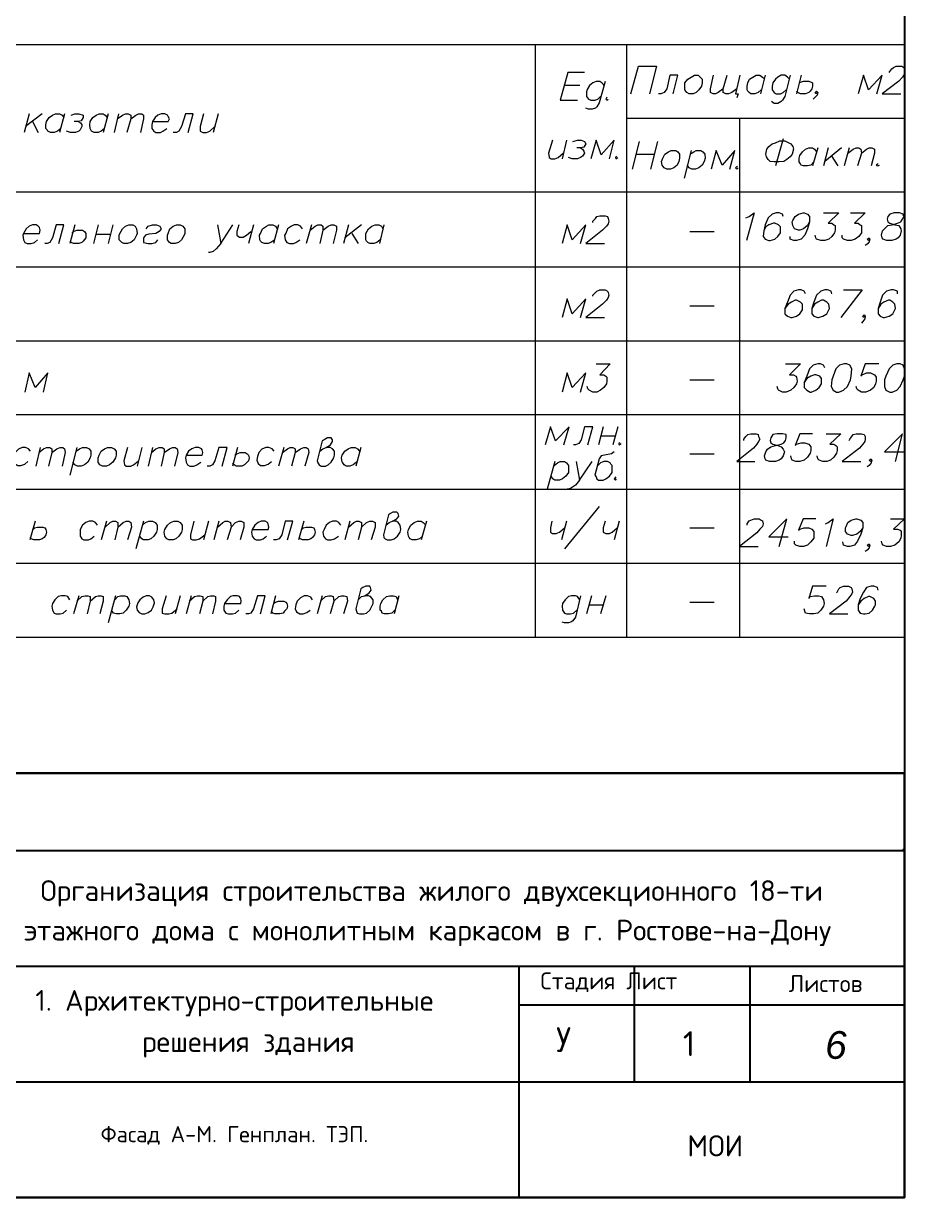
# Model space of a CAD drawing. Extents: x -39.3 to 16.4, y 0 to 11.7.
# Drawn here: x 14.14 to 16.425, y 0 to 3.044 of the extents above; entities that cross this region are included whole.
import ezdxf

# ---------------------------------------------------------------- set-up
doc = ezdxf.new("R2010")
doc.units = 0
doc.header["$MEASUREMENT"] = 0
for name, color, linetype in [('PDF _Геометрия', 7, 'Continuous'), ('PDF _Сплошная заливка', 7, 'Continuous'), ('PDF _Текст', 7, 'Continuous')]:
    doc.layers.add(name, color=color, linetype=linetype)
doc.styles.add('PDF Arial Italic', font='ariali.ttf')
doc.styles.add('PDF ISOCPEUR', font='isocpeur.ttf')

msp = doc.modelspace()

# ---------------------------------------------------------------- linework, layer by layer
at = {"layer": 'PDF _Геометрия', "lineweight": 25}
for points in [[(0.1083, 0), (0.1083, 11.69), (16.425, 11.69), (16.425, 0)], [(16.425, 0.9033), (16.4217, 0.9017), (16.425, 0.9033)]]:
    msp.add_lwpolyline(points, close=True, dxfattribs=at)
at = {"layer": 'PDF _Геометрия', "lineweight": 13}
for points in [[(16.425, 2.99), (16.425, 2.6067), (12.5817, 2.6067), (12.5817, 2.99)], [(15.88, 2.91), (15.89, 2.91), (15.895, 2.905), (15.9, 2.9), (15.9, 2.89), (15.8983, 2.8817), (15.8917, 2.8717), (15.885, 2.865), (15.8767, 2.8617), (15.8667, 2.8617), (15.86, 2.865), (15.855, 2.8717), (15.855, 2.8817), (15.855, 2.89), (15.8633, 2.9), (15.8717, 2.905)], [(16.1017, 2.74), (16.115, 2.74), (16.125, 2.735), (16.13, 2.7317), (16.135, 2.725), (16.1367, 2.7183), (16.1333, 2.705), (16.1283, 2.6983), (16.12, 2.6917), (16.1117, 2.6867), (16.1, 2.685), (16.0867, 2.685), (16.0767, 2.6867), (16.0717, 2.6917), (16.0667, 2.6983), (16.065, 2.705), (16.0683, 2.7183), (16.0733, 2.725), (16.0817, 2.7317), (16.09, 2.735)], [(15.82, 2.715), (15.8317, 2.715), (15.8367, 2.7117), (15.8417, 2.705), (15.8417, 2.695), (15.84, 2.6867), (15.835, 2.6767), (15.8267, 2.67), (15.8183, 2.6667), (15.8083, 2.6667), (15.8017, 2.67), (15.7967, 2.6767), (15.795, 2.6867), (15.7983, 2.695), (15.8033, 2.705), (15.8133, 2.7117)], [(16.3983, 2.5533), (16.3867, 2.55), (16.3817, 2.5433), (16.38, 2.5367), (16.3817, 2.53), (16.3867, 2.5267), (16.4, 2.5217), (16.41, 2.52), (16.415, 2.5117), (16.4167, 2.5067), (16.4133, 2.495), (16.4083, 2.4883), (16.4033, 2.485), (16.3917, 2.4817), (16.3783, 2.4817), (16.37, 2.485), (16.3667, 2.4883), (16.365, 2.495), (16.3683, 2.5067), (16.3733, 2.5117), (16.3817, 2.52), (16.3933, 2.5217), (16.4067, 2.5267), (16.415, 2.53), (16.42, 2.5367), (16.4233, 2.5433), (16.4217, 2.55), (16.4117, 2.5533)], [(14.4133, 2.5217), (14.4233, 2.5217), (14.43, 2.5183), (14.4333, 2.5117), (14.435, 2.5), (14.4333, 2.495), (14.4267, 2.4833), (14.4183, 2.4767), (14.41, 2.4733), (14.4, 2.4733), (14.395, 2.4767), (14.3883, 2.4833), (14.3883, 2.495), (14.39, 2.5), (14.3967, 2.5117), (14.405, 2.5183)], [(14.5367, 2.5217), (14.5467, 2.5217), (14.5533, 2.5183), (14.5583, 2.5117), (14.5583, 2.5), (14.5567, 2.495), (14.55, 2.4833), (14.5417, 2.4767), (14.5333, 2.4733), (14.5233, 2.4733), (14.5183, 2.4767), (14.5133, 2.4833), (14.5133, 2.495), (14.515, 2.5), (14.52, 2.5117), (14.5283, 2.5183)], [(16.2683, 2.1617), (16.2567, 2.1583), (16.2467, 2.1483), (16.24, 2.13), (16.2367, 2.12), (16.235, 2.1033), (16.24, 2.0933), (16.2483, 2.0883), (16.255, 2.0883), (16.2667, 2.0933), (16.2767, 2.1033), (16.285, 2.12), (16.2867, 2.13), (16.2883, 2.1483), (16.2833, 2.1583), (16.275, 2.1617)], [(16.405, 2.1617), (16.395, 2.1583), (16.385, 2.1483), (16.3767, 2.13), (16.3733, 2.12), (16.3733, 2.1033), (16.3767, 2.0933), (16.3867, 2.0883), (16.3933, 2.0883), (16.405, 2.0933), (16.4133, 2.1033), (16.4217, 2.12), (16.425, 2.13), (16.425, 2.1483), (16.4217, 2.1583), (16.4133, 2.1617)], [(16.095, 1.98), (16.0833, 1.9783), (16.0783, 1.97), (16.0767, 1.9633), (16.0783, 1.9567), (16.0833, 1.9533), (16.0967, 1.95), (16.105, 1.9467), (16.11, 1.94), (16.1133, 1.9333), (16.11, 1.9233), (16.105, 1.915), (16.1, 1.9117), (16.09, 1.9083), (16.075, 1.9083), (16.065, 1.9117), (16.0633, 1.915), (16.0617, 1.9233), (16.065, 1.9333), (16.07, 1.94), (16.0783, 1.9467), (16.09, 1.95), (16.105, 1.9533), (16.1117, 1.9567), (16.1167, 1.9633), (16.1183, 1.97), (16.1183, 1.9783), (16.1083, 1.98)], [(14.3583, 1.945), (14.3683, 1.945), (14.375, 1.9417), (14.38, 1.935), (14.38, 1.925), (14.3783, 1.9183), (14.3717, 1.9067), (14.3633, 1.9), (14.355, 1.8967), (14.345, 1.8967), (14.3383, 1.9), (14.3333, 1.9067), (14.3333, 1.9183), (14.3367, 1.925), (14.3417, 1.935), (14.35, 1.9417)], [(14.53, 1.7533), (14.54, 1.7533), (14.5467, 1.75), (14.5517, 1.7433), (14.5517, 1.7317), (14.55, 1.725), (14.5433, 1.715), (14.535, 1.7083), (14.5283, 1.705), (14.5167, 1.705), (14.5117, 1.7083), (14.5067, 1.715), (14.505, 1.725), (14.5067, 1.7317), (14.5133, 1.7433), (14.5217, 1.75)], [(14.4733, 1.5567), (14.4667, 1.56), (14.4583, 1.56), (14.45, 1.5567), (14.4417, 1.55), (14.4367, 1.5417), (14.4333, 1.5317), (14.435, 1.5233), (14.44, 1.5167), (14.4467, 1.5133), (14.455, 1.5133), (14.4633, 1.5167), (14.4717, 1.5233), (14.4767, 1.5317), (14.48, 1.5417), (14.4783, 1.55)]]:
    msp.add_lwpolyline(points, close=True, dxfattribs=at)
for points in [[(15.4683, 1.4533), (15.4683, 2.99)], [(15.705, 1.4533), (15.705, 1.645), (15.705, 1.8367), (15.705, 2.03), (15.705, 2.2217), (15.705, 2.4133), (15.705, 2.6067), (15.705, 2.99)], [(15.715, 2.8617), (15.735, 2.9333), (15.7817, 2.9333), (15.7633, 2.8617)], [(16.385, 2.9167), (16.3867, 2.92), (16.3917, 2.9267), (16.3967, 2.93), (16.4033, 2.9333), (16.4183, 2.9333), (16.4233, 2.93), (16.425, 2.9267)], [(15.595, 2.9167), (15.5517, 2.9167), (15.5317, 2.845), (15.5767, 2.845)], [(15.6483, 2.8933), (15.6333, 2.8383), (15.6267, 2.8283), (15.6233, 2.825), (15.615, 2.8217), (15.605, 2.8217), (15.5983, 2.825)], [(15.645, 2.8833), (15.6433, 2.8867), (15.64, 2.89), (15.635, 2.8933), (15.625, 2.8933), (15.6167, 2.89), (15.6083, 2.8833), (15.6017, 2.8733), (15.6, 2.8667), (15.6, 2.855), (15.605, 2.8483), (15.6117, 2.845), (15.6217, 2.845), (15.63, 2.8483), (15.6367, 2.855)], [(15.825, 2.8617), (15.8367, 2.91), (15.8167, 2.91), (15.8083, 2.875), (15.8017, 2.865), (15.7933, 2.8617), (15.7867, 2.8617)], [(15.955, 2.875), (15.9417, 2.865), (15.935, 2.8617), (15.9283, 2.8617), (15.9217, 2.865), (15.9217, 2.875), (15.93, 2.91)], [(15.99, 2.875), (15.9767, 2.865), (15.9683, 2.8617), (15.9617, 2.8617), (15.955, 2.865), (15.955, 2.875), (15.965, 2.91)], [(15.9983, 2.91), (15.9867, 2.8617), (15.9933, 2.8617), (15.99, 2.8517)], [(16.0533, 2.8717), (16.045, 2.865), (16.0367, 2.8617), (16.0267, 2.8617), (16.0217, 2.865), (16.0183, 2.8683), (16.0167, 2.8717), (16.0167, 2.8817), (16.0183, 2.89), (16.0233, 2.9), (16.0317, 2.905), (16.04, 2.91), (16.05, 2.91), (16.0567, 2.905), (16.0617, 2.9)], [(16.0633, 2.91), (16.0517, 2.8617)], [(16.1283, 2.91), (16.115, 2.855), (16.1083, 2.845), (16.105, 2.8417), (16.0967, 2.8367), (16.0867, 2.8367), (16.08, 2.8417)], [(16.1267, 2.9), (16.1233, 2.9033), (16.1217, 2.905), (16.115, 2.91), (16.105, 2.91), (16.0967, 2.905), (16.09, 2.9), (16.0833, 2.89), (16.0817, 2.8817), (16.0817, 2.8717), (16.0867, 2.865), (16.0917, 2.8617), (16.1033, 2.8617), (16.11, 2.865), (16.1183, 2.8717)], [(16.1567, 2.91), (16.145, 2.8617)], [(16.1517, 2.89), (16.155, 2.8917), (16.1633, 2.895), (16.1733, 2.895), (16.1767, 2.895), (16.1833, 2.8917), (16.1867, 2.89), (16.1867, 2.8817), (16.185, 2.875), (16.18, 2.8683), (16.1767, 2.865), (16.1683, 2.8617), (16.155, 2.8617), (16.1483, 2.865), (16.145, 2.8683)], [(16.3533, 2.8617), (16.3667, 2.91), (16.3317, 2.8717), (16.3183, 2.91), (16.305, 2.8617)], [(16.425, 2.9133), (16.42, 2.905), (16.41, 2.895), (16.3667, 2.8617), (16.415, 2.8617)], [(15.5833, 2.8833), (15.5433, 2.8833)], [(16.2, 2.865), (16.195, 2.8617), (16.1933, 2.865), (16.1967, 2.8683), (16.2, 2.865), (16.1983, 2.8583), (16.1917, 2.8517), (16.1883, 2.8483)], [(15.6533, 2.8533), (15.65, 2.8483), (15.6533, 2.845), (15.6567, 2.8483)], [(14.155, 2.81), (14.1417, 2.7617)], [(14.1883, 2.81), (14.145, 2.7767)], [(14.2367, 2.7717), (14.2283, 2.765), (14.22, 2.7617), (14.21, 2.7617), (14.2033, 2.765), (14.2017, 2.7683), (14.1983, 2.7717), (14.1983, 2.7817), (14.2, 2.79), (14.2067, 2.8), (14.215, 2.8067), (14.2233, 2.81), (14.2333, 2.81), (14.24, 2.8067), (14.245, 2.8)], [(14.2467, 2.81), (14.2333, 2.7617)], [(14.2633, 2.8067), (14.2733, 2.81), (14.2833, 2.81), (14.295, 2.8067), (14.295, 2.8), (14.29, 2.7917), (14.2817, 2.79), (14.2717, 2.79)], [(14.35, 2.7717), (14.3417, 2.765), (14.3333, 2.7617), (14.3233, 2.7617), (14.3167, 2.765), (14.315, 2.7683), (14.3133, 2.7717), (14.3117, 2.7817), (14.3133, 2.79), (14.32, 2.8), (14.3283, 2.8067), (14.3367, 2.81), (14.3467, 2.81), (14.3517, 2.8067), (14.3567, 2.8)], [(14.36, 2.81), (14.3467, 2.7617)], [(14.3867, 2.81), (14.375, 2.7617)], [(14.3833, 2.7967), (14.3967, 2.8067), (14.405, 2.81), (14.4117, 2.81), (14.4183, 2.8067), (14.4183, 2.7967), (14.4083, 2.7617)], [(14.4183, 2.7967), (14.4317, 2.8067), (14.4383, 2.81), (14.4467, 2.81), (14.4517, 2.8067), (14.4517, 2.7967), (14.4433, 2.7617)], [(14.475, 2.79), (14.515, 2.79), (14.5183, 2.7967), (14.515, 2.8033), (14.5133, 2.8067), (14.5067, 2.81), (14.4967, 2.81), (14.4883, 2.8067), (14.4817, 2.8), (14.475, 2.79), (14.4733, 2.7817), (14.4733, 2.7717), (14.4783, 2.765), (14.4833, 2.7617), (14.495, 2.7617), (14.5017, 2.765), (14.5117, 2.7717)], [(14.5667, 2.7617), (14.58, 2.81), (14.56, 2.81), (14.55, 2.7767), (14.5433, 2.765), (14.5367, 2.7617), (14.5283, 2.7617)], [(14.6067, 2.81), (14.5983, 2.7767), (14.5983, 2.765), (14.605, 2.7617), (14.615, 2.7617), (14.6233, 2.765), (14.6367, 2.7767)], [(14.645, 2.81), (14.6317, 2.7617)], [(14.1633, 2.79), (14.1783, 2.7617)], [(14.2817, 2.79), (14.2883, 2.7867), (14.2917, 2.7817), (14.2917, 2.7767), (14.2867, 2.7683), (14.2833, 2.765), (14.275, 2.7617), (14.2617, 2.7617), (14.2517, 2.765)], [(15.705, 2.7983), (16.425, 2.7983)], [(15.9967, 2.7983), (15.9967, 1.4533)], [(15.5117, 2.7417), (15.5017, 2.7083), (15.5033, 2.6967), (15.5083, 2.6933), (15.5183, 2.6933), (15.5267, 2.6967), (15.54, 2.7083)], [(15.5483, 2.7417), (15.5367, 2.6933)], [(15.565, 2.7383), (15.5767, 2.7417), (15.5867, 2.7417), (15.595, 2.7383), (15.5983, 2.7317), (15.5933, 2.7233), (15.585, 2.7217), (15.575, 2.7217)], [(15.66, 2.6933), (15.6717, 2.7417), (15.6383, 2.7033), (15.625, 2.7417), (15.6117, 2.6933)], [(16.11, 2.745), (16.09, 2.675)], [(15.585, 2.7217), (15.59, 2.7183), (15.5933, 2.7133), (15.595, 2.7083), (15.59, 2.7), (15.585, 2.6967), (15.5767, 2.6933), (15.5633, 2.6933), (15.5533, 2.6967)], [(15.7367, 2.7383), (15.7183, 2.6667)], [(15.7667, 2.6667), (15.785, 2.7383)], [(15.8717, 2.715), (15.8533, 2.6433)], [(15.8683, 2.705), (15.8783, 2.7117), (15.885, 2.715), (15.8967, 2.715), (15.9017, 2.7117), (15.9067, 2.705), (15.9083, 2.695), (15.905, 2.6867), (15.9, 2.6767), (15.8917, 2.67), (15.8833, 2.6667), (15.8733, 2.6667), (15.8667, 2.67), (15.8617, 2.6767)], [(15.9717, 2.6667), (15.985, 2.715), (15.9517, 2.6767), (15.9367, 2.715), (15.9233, 2.6667)], [(16.19, 2.685), (16.1817, 2.6767), (16.1733, 2.675), (16.1633, 2.675), (16.1567, 2.6767), (16.155, 2.68), (16.1517, 2.685), (16.1517, 2.695), (16.1533, 2.7017), (16.16, 2.7117), (16.1683, 2.7183), (16.1767, 2.7217), (16.1867, 2.7217), (16.1917, 2.7183), (16.1967, 2.7117)], [(16.2, 2.7217), (16.1867, 2.675)], [(16.2267, 2.7217), (16.215, 2.675)], [(16.2617, 2.7217), (16.2183, 2.6867)], [(16.2817, 2.7217), (16.2683, 2.675)], [(16.2783, 2.7083), (16.2917, 2.7183), (16.3, 2.7217), (16.3067, 2.7217), (16.3117, 2.7183), (16.3133, 2.7083), (16.3033, 2.675)], [(16.3133, 2.7083), (16.3267, 2.7183), (16.3333, 2.7217), (16.34, 2.7217), (16.3467, 2.7183), (16.3467, 2.7083), (16.3383, 2.675)], [(15.6783, 2.7), (15.675, 2.6967), (15.6767, 2.6933), (15.6817, 2.6967)], [(15.7283, 2.705), (15.7767, 2.705)], [(16.235, 2.7017), (16.2517, 2.675)], [(16.3567, 2.68), (16.3517, 2.6767), (16.355, 2.675), (16.36, 2.6767)], [(15.9917, 2.6733), (15.9867, 2.67), (15.99, 2.6667), (15.9933, 2.67)], [(12.5817, 2.6067), (12.5817, 2.4133), (16.425, 2.4133), (16.425, 2.6067)], [(15.6167, 2.5283), (15.6167, 2.5317), (15.6233, 2.5383), (15.6267, 2.5433), (15.635, 2.545), (15.6483, 2.545), (15.655, 2.5433), (15.6567, 2.5383), (15.6583, 2.5317), (15.6567, 2.525), (15.6517, 2.5183), (15.6417, 2.5083), (15.5983, 2.4733), (15.6467, 2.4733)], [(16.0133, 2.54), (16.0217, 2.5433), (16.035, 2.5533), (16.015, 2.4817)], [(16.11, 2.5433), (16.1083, 2.55), (16.1, 2.5533), (16.0917, 2.5533), (16.0817, 2.55), (16.0717, 2.54), (16.0633, 2.5217), (16.06, 2.5067), (16.0583, 2.4917), (16.0633, 2.485), (16.0733, 2.4817), (16.0767, 2.4817), (16.0883, 2.485), (16.0967, 2.4917), (16.1033, 2.5017), (16.1033, 2.5067), (16.1033, 2.5167), (16.0983, 2.5217), (16.0883, 2.5267), (16.085, 2.5267), (16.0733, 2.5217), (16.065, 2.5167), (16.06, 2.5067)], [(16.1783, 2.53), (16.1733, 2.52), (16.1633, 2.5117), (16.1533, 2.5083), (16.15, 2.5083), (16.14, 2.5117), (16.135, 2.52), (16.1333, 2.53), (16.135, 2.5333), (16.1417, 2.5433), (16.15, 2.55), (16.1617, 2.5533), (16.165, 2.5533), (16.1733, 2.55), (16.1783, 2.5433), (16.1783, 2.53), (16.1733, 2.5117), (16.1667, 2.495), (16.1567, 2.485), (16.145, 2.4817), (16.1383, 2.4817), (16.1283, 2.485), (16.1283, 2.4917)], [(16.215, 2.5533), (16.255, 2.5533), (16.2267, 2.5267), (16.2367, 2.5267), (16.2417, 2.5217), (16.245, 2.52), (16.245, 2.5083), (16.2433, 2.5017), (16.2367, 2.4917), (16.2283, 2.485), (16.2183, 2.4817), (16.2083, 2.4817), (16.1967, 2.485), (16.195, 2.4883), (16.1933, 2.495)], [(16.285, 2.5533), (16.3233, 2.5533), (16.295, 2.5267), (16.305, 2.5267), (16.31, 2.5217), (16.3133, 2.52), (16.3133, 2.5083), (16.3133, 2.5017), (16.3067, 2.4917), (16.2967, 2.485), (16.2867, 2.4817), (16.2767, 2.4817), (16.2667, 2.485), (16.2633, 2.4883), (16.2633, 2.495)], [(14.14, 2.5), (14.1817, 2.5), (14.1833, 2.5083), (14.1817, 2.515), (14.1783, 2.5183), (14.1733, 2.5217), (14.1633, 2.5217), (14.155, 2.5183), (14.1467, 2.5117), (14.14, 2.5), (14.1383, 2.495), (14.14, 2.4833), (14.1433, 2.4767), (14.15, 2.4733), (14.16, 2.4733), (14.1683, 2.4767), (14.1767, 2.4833)], [(14.2317, 2.4733), (14.245, 2.5217), (14.225, 2.5217), (14.215, 2.4883), (14.2083, 2.4767), (14.2017, 2.4733), (14.195, 2.4733)], [(14.2733, 2.5217), (14.26, 2.4733)], [(14.2667, 2.5), (14.27, 2.505), (14.2783, 2.5083), (14.2883, 2.5083), (14.2933, 2.5083), (14.2983, 2.505), (14.3017, 2.5), (14.3017, 2.495), (14.3017, 2.4883), (14.295, 2.48), (14.2917, 2.4767), (14.2833, 2.4733), (14.27, 2.4733), (14.2633, 2.4767), (14.2617, 2.48)], [(14.3333, 2.5217), (14.3217, 2.4733)], [(14.3283, 2.4983), (14.365, 2.4983)], [(14.3717, 2.5217), (14.36, 2.4733)], [(14.4583, 2.5117), (14.4633, 2.5183), (14.475, 2.5217), (14.485, 2.5217), (14.4933, 2.5183), (14.4967, 2.5117), (14.4917, 2.505), (14.4833, 2.5), (14.465, 2.4983), (14.4567, 2.495), (14.4517, 2.4883), (14.4517, 2.4833), (14.4517, 2.4767), (14.4633, 2.4733), (14.4733, 2.4733), (14.4833, 2.4767), (14.4883, 2.4833)], [(14.6433, 2.5217), (14.6517, 2.4733), (14.6833, 2.5217)], [(14.6983, 2.5217), (14.6933, 2.505), (14.6933, 2.495), (14.7, 2.49), (14.71, 2.49), (14.7183, 2.495), (14.73, 2.505)], [(14.7367, 2.5217), (14.7233, 2.4733)], [(14.7917, 2.4833), (14.7817, 2.4767), (14.775, 2.4733), (14.765, 2.4733), (14.7583, 2.4767), (14.755, 2.48), (14.7533, 2.4833), (14.7517, 2.495), (14.755, 2.5), (14.76, 2.5117), (14.77, 2.5183), (14.7767, 2.5217), (14.7867, 2.5217), (14.7933, 2.5183), (14.7983, 2.5117)], [(14.8017, 2.5217), (14.7883, 2.4733)], [(14.8633, 2.5117), (14.8583, 2.5183), (14.8517, 2.5217), (14.8417, 2.5217), (14.835, 2.5183), (14.825, 2.5117), (14.82, 2.5), (14.8167, 2.495), (14.8183, 2.4833), (14.8233, 2.4767), (14.83, 2.4733), (14.84, 2.4733), (14.8467, 2.4767), (14.8567, 2.4833)], [(14.8867, 2.5217), (14.8733, 2.4733)], [(14.8833, 2.5083), (14.8967, 2.5183), (14.9033, 2.5217), (14.9117, 2.5217), (14.9167, 2.5183), (14.9167, 2.5083), (14.9083, 2.4733)], [(14.9167, 2.5083), (14.93, 2.5183), (14.9383, 2.5217), (14.945, 2.5217), (14.9517, 2.5183), (14.9517, 2.5083), (14.9433, 2.4733)], [(14.9833, 2.5217), (14.97, 2.4733)], [(15.0167, 2.5217), (14.9733, 2.4883)], [(14.9917, 2.5), (15.0083, 2.4733)], [(15.065, 2.4833), (15.0567, 2.4767), (15.0483, 2.4733), (15.0383, 2.4733), (15.0333, 2.4767), (15.03, 2.48), (15.0283, 2.4833), (15.0283, 2.495), (15.0283, 2.5), (15.035, 2.5117), (15.0433, 2.5183), (15.0517, 2.5217), (15.0617, 2.5217), (15.0683, 2.5183), (15.0717, 2.5117)], [(15.075, 2.5217), (15.0633, 2.4733)], [(15.585, 2.4733), (15.5983, 2.5217), (15.5633, 2.4833), (15.55, 2.5217), (15.5367, 2.4733)], [(15.8683, 2.505), (15.9317, 2.505)], [(14.6517, 2.4733), (14.64, 2.46), (14.6317, 2.4533), (14.6233, 2.45), (14.62, 2.45)], [(16.335, 2.485), (16.3317, 2.4817), (16.3283, 2.485), (16.3333, 2.4883), (16.335, 2.485), (16.3333, 2.4783), (16.3283, 2.4717), (16.3233, 2.4683)], [(12.5817, 2.4133), (12.5817, 2.2217), (16.425, 2.2217), (16.425, 2.4133)], [(15.6167, 2.3367), (15.6167, 2.34), (15.6233, 2.3467), (15.6267, 2.35), (15.635, 2.3533), (15.6483, 2.3533), (15.655, 2.35), (15.6567, 2.3467), (15.6583, 2.34), (15.6567, 2.3333), (15.6517, 2.3267), (15.6417, 2.3167), (15.5983, 2.2817), (15.6467, 2.2817)], [(16.1683, 2.3433), (16.165, 2.35), (16.1567, 2.3533), (16.15, 2.3533), (16.1383, 2.35), (16.1283, 2.34), (16.1217, 2.3217), (16.115, 2.305), (16.115, 2.2917), (16.1217, 2.285), (16.13, 2.2817), (16.1333, 2.2817), (16.145, 2.285), (16.1533, 2.2917), (16.16, 2.3017), (16.16, 2.305), (16.16, 2.3167), (16.155, 2.3217), (16.145, 2.3267), (16.1417, 2.3267), (16.1317, 2.3217), (16.1233, 2.3167), (16.115, 2.305)], [(16.2367, 2.3433), (16.235, 2.35), (16.225, 2.3533), (16.2183, 2.3533), (16.2083, 2.35), (16.1967, 2.34), (16.19, 2.3217), (16.185, 2.305), (16.185, 2.2917), (16.19, 2.285), (16.2, 2.2817), (16.2017, 2.2817), (16.2133, 2.285), (16.2233, 2.2917), (16.2283, 2.3017), (16.23, 2.305), (16.2283, 2.3167), (16.2233, 2.3217), (16.215, 2.3267), (16.21, 2.3267), (16.2, 2.3217), (16.1917, 2.3167), (16.185, 2.305)], [(16.2667, 2.3533), (16.315, 2.3533), (16.26, 2.2817)], [(16.4067, 2.3433), (16.4067, 2.35), (16.3967, 2.3533), (16.39, 2.3533), (16.3783, 2.35), (16.3683, 2.34), (16.3617, 2.3217), (16.3567, 2.305), (16.3567, 2.2917), (16.3617, 2.285), (16.37, 2.2817), (16.3733, 2.2817), (16.385, 2.285), (16.395, 2.2917), (16.4, 2.3017), (16.4017, 2.305), (16.4, 2.3167), (16.395, 2.3217), (16.3867, 2.3267), (16.3833, 2.3267), (16.3717, 2.3217), (16.3633, 2.3167), (16.3567, 2.305)], [(15.585, 2.2817), (15.5983, 2.33), (15.5633, 2.2917), (15.55, 2.33), (15.5367, 2.2817)], [(15.8683, 2.3117), (15.9317, 2.3117)], [(16.3233, 2.285), (16.3183, 2.2817), (16.3167, 2.285), (16.32, 2.2883), (16.3233, 2.285), (16.3217, 2.2783), (16.3167, 2.2717), (16.3133, 2.2667)], [(12.5817, 2.2217), (12.5817, 2.03), (16.425, 2.03), (16.425, 2.2217)], [(15.625, 2.1617), (15.6617, 2.1617), (15.635, 2.1333), (15.645, 2.1333), (15.65, 2.13), (15.6533, 2.1267), (15.6533, 2.1167), (15.6517, 2.11), (15.645, 2.1), (15.6367, 2.0933), (15.6267, 2.0883), (15.6167, 2.0883), (15.6067, 2.0933), (15.6033, 2.0967), (15.6017, 2.1033)], [(16.1167, 2.1617), (16.155, 2.1617), (16.1267, 2.1333), (16.1367, 2.1333), (16.1433, 2.13), (16.145, 2.1267), (16.1467, 2.1167), (16.145, 2.11), (16.1383, 2.1), (16.13, 2.0933), (16.1183, 2.0883), (16.1083, 2.0883), (16.0983, 2.0933), (16.0967, 2.0967), (16.095, 2.1033)], [(16.2183, 2.1517), (16.215, 2.1583), (16.2067, 2.1617), (16.2, 2.1617), (16.1883, 2.1583), (16.1783, 2.1483), (16.1717, 2.13), (16.165, 2.1133), (16.165, 2.1), (16.1717, 2.0933), (16.18, 2.0883), (16.1833, 2.0883), (16.195, 2.0933), (16.2033, 2.1), (16.21, 2.11), (16.21, 2.1133), (16.21, 2.1233), (16.205, 2.13), (16.195, 2.1333), (16.1917, 2.1333), (16.1817, 2.13), (16.1717, 2.1233), (16.165, 2.1133)], [(16.3583, 2.1617), (16.3233, 2.1617), (16.3117, 2.13), (16.315, 2.1333), (16.3267, 2.1383), (16.3367, 2.1383), (16.3467, 2.1333), (16.3517, 2.1267), (16.3517, 2.1167), (16.35, 2.11), (16.345, 2.1), (16.3367, 2.0933), (16.325, 2.0883), (16.3133, 2.0883), (16.305, 2.0933), (16.3017, 2.0967), (16.3, 2.1033)], [(14.1917, 2.0883), (14.2033, 2.1383), (14.17, 2.1), (14.155, 2.1383), (14.1433, 2.0883)], [(15.585, 2.0883), (15.5983, 2.1383), (15.5633, 2.1), (15.55, 2.1383), (15.5367, 2.0883)], [(15.8683, 2.12), (15.9317, 2.12)], [(12.5817, 2.03), (12.5817, 1.8367), (16.425, 1.8367), (16.425, 2.03)], [(15.5417, 1.9517), (15.555, 1.9983), (15.52, 1.9617), (15.5067, 1.9983), (15.4933, 1.9517)], [(15.6033, 1.9517), (15.6167, 1.9983), (15.595, 1.9983), (15.5867, 1.965), (15.58, 1.955), (15.5717, 1.9517), (15.5667, 1.9517)], [(15.6433, 1.9983), (15.6317, 1.9517)], [(15.6817, 1.9983), (15.6683, 1.9517)], [(16.0083, 1.9633), (16.0083, 1.9667), (16.0133, 1.9733), (16.0183, 1.9783), (16.0267, 1.98), (16.04, 1.98), (16.045, 1.9783), (16.0467, 1.9733), (16.05, 1.9667), (16.0467, 1.96), (16.0417, 1.9533), (16.0333, 1.9433), (15.99, 1.9083), (16.0367, 1.9083)], [(16.1867, 1.98), (16.1533, 1.98), (16.1417, 1.95), (16.145, 1.9533), (16.1567, 1.9567), (16.1667, 1.9567), (16.1767, 1.9533), (16.1817, 1.9467), (16.1817, 1.9367), (16.18, 1.93), (16.1733, 1.92), (16.165, 1.9117), (16.1533, 1.9083), (16.1433, 1.9083), (16.1333, 1.9117), (16.1317, 1.915), (16.13, 1.9233)], [(16.2217, 1.98), (16.26, 1.98), (16.2317, 1.9533), (16.2417, 1.9533), (16.2467, 1.95), (16.25, 1.9467), (16.25, 1.9367), (16.2483, 1.93), (16.2417, 1.92), (16.2333, 1.9117), (16.2233, 1.9083), (16.2133, 1.9083), (16.2033, 1.9117), (16.2, 1.915), (16.1983, 1.9233)], [(16.2817, 1.9633), (16.2833, 1.9667), (16.2883, 1.9733), (16.2917, 1.9783), (16.3, 1.98), (16.3133, 1.98), (16.32, 1.9783), (16.3233, 1.9733), (16.3233, 1.9667), (16.3217, 1.96), (16.3167, 1.9533), (16.3083, 1.9433), (16.2633, 1.9083), (16.3117, 1.9083)], [(16.4017, 1.9083), (16.42, 1.98), (16.3733, 1.9333), (16.425, 1.9333)], [(14.9083, 1.935), (14.9167, 1.9417), (14.925, 1.945), (14.9367, 1.9517), (14.9417, 1.96), (14.9417, 1.965), (14.9383, 1.97), (14.9283, 1.97), (14.92, 1.965), (14.915, 1.9617), (14.9017, 1.91), (14.9033, 1.905), (14.9067, 1.9), (14.9117, 1.8967), (14.9233, 1.8967), (14.93, 1.9), (14.9383, 1.9067), (14.945, 1.9183), (14.9467, 1.925), (14.9467, 1.935), (14.9417, 1.9417), (14.935, 1.945), (14.925, 1.945)], [(15.6367, 1.975), (15.675, 1.975)], [(15.6867, 1.9567), (15.6833, 1.955), (15.685, 1.9517), (15.69, 1.955)], [(14.1583, 1.935), (14.1533, 1.9417), (14.145, 1.945), (14.1367, 1.945), (14.1267, 1.94), (14.1183, 1.9317), (14.115, 1.9217), (14.1133, 1.9117), (14.1167, 1.9033), (14.125, 1.8983), (14.1333, 1.8983), (14.1433, 1.9017), (14.1517, 1.9083)], [(14.1833, 1.945), (14.1717, 1.8967)], [(14.18, 1.9317), (14.1917, 1.9417), (14.2, 1.945), (14.2083, 1.945), (14.2133, 1.9417), (14.2133, 1.9317), (14.205, 1.8967)], [(14.2133, 1.9317), (14.2267, 1.9417), (14.235, 1.945), (14.2417, 1.945), (14.2467, 1.9417), (14.2483, 1.9317), (14.24, 1.8967)], [(14.2783, 1.945), (14.26, 1.8733)], [(14.2767, 1.935), (14.285, 1.9417), (14.2933, 1.945), (14.3033, 1.945), (14.31, 1.9417), (14.315, 1.935), (14.315, 1.925), (14.3133, 1.9183), (14.3067, 1.9067), (14.2983, 1.9), (14.29, 1.8967), (14.28, 1.8967), (14.2733, 1.9), (14.2683, 1.9067)], [(14.41, 1.945), (14.4, 1.91), (14.4017, 1.9), (14.4067, 1.8967), (14.4183, 1.8967), (14.425, 1.9), (14.4383, 1.91)], [(14.4467, 1.945), (14.435, 1.8967)], [(14.475, 1.945), (14.4633, 1.8967)], [(14.4717, 1.9317), (14.4833, 1.9417), (14.4917, 1.945), (14.5, 1.945), (14.505, 1.9417), (14.505, 1.9317), (14.4967, 1.8967)], [(14.505, 1.9317), (14.5183, 1.9417), (14.5267, 1.945), (14.5333, 1.945), (14.5383, 1.9417), (14.54, 1.9317), (14.5317, 1.8967)], [(14.5617, 1.925), (14.6033, 1.925), (14.605, 1.9317), (14.6033, 1.9383), (14.6017, 1.9417), (14.595, 1.945), (14.585, 1.945), (14.5767, 1.9417), (14.5683, 1.935), (14.5617, 1.925), (14.56, 1.9183), (14.5617, 1.9067), (14.565, 1.9), (14.5717, 1.8967), (14.5817, 1.8967), (14.59, 1.9), (14.6, 1.9067)], [(14.655, 1.8967), (14.6683, 1.945), (14.6467, 1.945), (14.6367, 1.91), (14.63, 1.9), (14.6233, 1.8967), (14.6167, 1.8967)], [(14.695, 1.945), (14.6817, 1.8967)], [(14.6883, 1.925), (14.6933, 1.9283), (14.7017, 1.9317), (14.7117, 1.9317), (14.715, 1.9317), (14.72, 1.9283), (14.7233, 1.925), (14.725, 1.9183), (14.7233, 1.91), (14.7183, 1.905), (14.7133, 1.9), (14.7067, 1.8967), (14.6917, 1.8967), (14.6867, 1.9), (14.6833, 1.905)], [(14.79, 1.935), (14.785, 1.9417), (14.7767, 1.945), (14.7683, 1.945), (14.7583, 1.94), (14.75, 1.9317), (14.7467, 1.9217), (14.745, 1.9117), (14.7483, 1.9033), (14.755, 1.8983), (14.765, 1.8983), (14.775, 1.9017), (14.7833, 1.9083)], [(14.815, 1.945), (14.8017, 1.8967)], [(14.8117, 1.9317), (14.825, 1.9417), (14.8317, 1.945), (14.8383, 1.945), (14.845, 1.9417), (14.845, 1.9317), (14.835, 1.8967)], [(14.845, 1.9317), (14.8583, 1.9417), (14.8667, 1.945), (14.8733, 1.945), (14.8783, 1.9417), (14.88, 1.9317), (14.87, 1.8967)], [(15.0033, 1.9067), (14.995, 1.9), (14.9867, 1.8967), (14.9767, 1.8967), (14.9717, 1.9), (14.9683, 1.905), (14.9667, 1.9067), (14.965, 1.9183), (14.9667, 1.925), (14.9733, 1.935), (14.9817, 1.9417), (14.99, 1.945), (15, 1.945), (15.0067, 1.9417), (15.0117, 1.935)], [(15.015, 1.945), (15.0017, 1.8967)], [(15.6717, 1.9333), (15.665, 1.9283), (15.6467, 1.925), (15.6383, 1.9233), (15.6333, 1.915), (15.6217, 1.8733), (15.625, 1.8683), (15.6267, 1.8633), (15.6317, 1.86), (15.6433, 1.86), (15.65, 1.8633), (15.66, 1.87), (15.6667, 1.88), (15.6667, 1.8883), (15.6667, 1.8983), (15.6633, 1.9017), (15.6617, 1.905), (15.655, 1.9083), (15.645, 1.9083), (15.6367, 1.905), (15.63, 1.8983)], [(15.8683, 1.9283), (15.9317, 1.9283)], [(15.5183, 1.9083), (15.4983, 1.8367)], [(15.5167, 1.8983), (15.525, 1.905), (15.5317, 1.9083), (15.5433, 1.9083), (15.5483, 1.905), (15.5533, 1.8983), (15.5533, 1.8883), (15.5533, 1.88), (15.5467, 1.87), (15.5383, 1.8633), (15.53, 1.86), (15.5183, 1.86), (15.5133, 1.8633), (15.5083, 1.87)], [(15.5733, 1.9083), (15.5817, 1.86), (15.615, 1.9083)], [(16.34, 1.9117), (16.3367, 1.9083), (16.3333, 1.9117), (16.3383, 1.915), (16.34, 1.9117), (16.3383, 1.905), (16.3333, 1.8983), (16.3283, 1.895)], [(15.5817, 1.86), (15.5717, 1.8467), (15.5617, 1.84), (15.5533, 1.8367), (15.55, 1.8367)], [(15.6767, 1.8683), (15.6717, 1.8633), (15.675, 1.86), (15.6783, 1.8633)], [(12.5817, 1.8367), (12.5817, 1.645), (16.425, 1.645), (16.425, 1.8367)], [(15.08, 1.7433), (15.0883, 1.75), (15.0967, 1.7533), (15.1083, 1.76), (15.1133, 1.7667), (15.1117, 1.7733), (15.1083, 1.7767), (15.0983, 1.7767), (15.0917, 1.7733), (15.0867, 1.77), (15.0733, 1.7183), (15.075, 1.7117), (15.0783, 1.7083), (15.0833, 1.705), (15.0933, 1.705), (15.1017, 1.7083), (15.11, 1.715), (15.1167, 1.725), (15.1183, 1.7317), (15.1167, 1.7433), (15.1117, 1.75), (15.1067, 1.7533), (15.0967, 1.7533)], [(15.6333, 1.7917), (15.5433, 1.6817)], [(14.17, 1.7533), (14.1567, 1.705)], [(14.1633, 1.7317), (14.1683, 1.7367), (14.1767, 1.7383), (14.1867, 1.7383), (14.19, 1.7383), (14.195, 1.7367), (14.1983, 1.7317), (14.2, 1.725), (14.1983, 1.7183), (14.1933, 1.7117), (14.1883, 1.7083), (14.1817, 1.705), (14.1667, 1.705), (14.16, 1.7083), (14.1583, 1.7117)], [(14.3317, 1.7433), (14.3267, 1.75), (14.32, 1.7533), (14.31, 1.7533), (14.3017, 1.75), (14.2933, 1.7433), (14.2867, 1.7317), (14.2867, 1.725), (14.2867, 1.715), (14.2917, 1.7083), (14.2967, 1.705), (14.3083, 1.705), (14.315, 1.7083), (14.3233, 1.715)], [(14.355, 1.7533), (14.3417, 1.705)], [(14.3517, 1.7383), (14.365, 1.75), (14.3717, 1.7533), (14.3783, 1.7533), (14.385, 1.75), (14.385, 1.7383), (14.3767, 1.705)], [(14.385, 1.7383), (14.3983, 1.75), (14.4067, 1.7533), (14.4133, 1.7533), (14.4183, 1.75), (14.42, 1.7383), (14.41, 1.705)], [(14.4517, 1.7533), (14.4317, 1.6817)], [(14.4483, 1.7433), (14.4567, 1.75), (14.465, 1.7533), (14.475, 1.7533), (14.4817, 1.75), (14.4867, 1.7433), (14.4867, 1.7317), (14.485, 1.725), (14.4783, 1.715), (14.47, 1.7083), (14.4633, 1.705), (14.4517, 1.705), (14.4467, 1.7083), (14.4417, 1.715)], [(14.5817, 1.7533), (14.5733, 1.7183), (14.5733, 1.7083), (14.5783, 1.705), (14.5883, 1.705), (14.5967, 1.7083), (14.61, 1.7183)], [(14.62, 1.7533), (14.6067, 1.705)], [(14.6467, 1.7533), (14.6333, 1.705)], [(14.6433, 1.7383), (14.6567, 1.75), (14.6633, 1.7533), (14.67, 1.7533), (14.6767, 1.75), (14.6783, 1.7383), (14.6683, 1.705)], [(14.6783, 1.7383), (14.69, 1.75), (14.6983, 1.7533), (14.705, 1.7533), (14.7117, 1.75), (14.7117, 1.7383), (14.7017, 1.705)], [(14.7333, 1.7317), (14.775, 1.7317), (14.7767, 1.7383), (14.775, 1.7467), (14.7733, 1.75), (14.7667, 1.7533), (14.7567, 1.7533), (14.7483, 1.75), (14.74, 1.7433), (14.7333, 1.7317), (14.7317, 1.725), (14.7333, 1.715), (14.7383, 1.7083), (14.7433, 1.705), (14.755, 1.705), (14.7617, 1.7083), (14.77, 1.715)], [(14.825, 1.705), (14.8383, 1.7533), (14.8183, 1.7533), (14.81, 1.7183), (14.8033, 1.7083), (14.795, 1.705), (14.7883, 1.705)], [(14.8667, 1.7533), (14.8533, 1.705)], [(14.86, 1.7317), (14.865, 1.7367), (14.8733, 1.7383), (14.8833, 1.7383), (14.8867, 1.7383), (14.8933, 1.7367), (14.895, 1.7317), (14.8967, 1.725), (14.895, 1.7183), (14.89, 1.7117), (14.885, 1.7083), (14.8783, 1.705), (14.8633, 1.705), (14.8583, 1.7083), (14.855, 1.7117)], [(14.9633, 1.7433), (14.9583, 1.75), (14.9517, 1.7533), (14.9417, 1.7533), (14.9333, 1.75), (14.925, 1.7433), (14.92, 1.7317), (14.9167, 1.725), (14.9183, 1.715), (14.9233, 1.7083), (14.9283, 1.705), (14.9383, 1.705), (14.9467, 1.7083), (14.9567, 1.715)], [(14.9867, 1.7533), (14.9733, 1.705)], [(14.9833, 1.7383), (14.9967, 1.75), (15.0033, 1.7533), (15.01, 1.7533), (15.0167, 1.75), (15.0167, 1.7383), (15.0083, 1.705)], [(15.0167, 1.7383), (15.03, 1.75), (15.0383, 1.7533), (15.045, 1.7533), (15.0517, 1.75), (15.0517, 1.7383), (15.0417, 1.705)], [(15.175, 1.715), (15.1667, 1.7083), (15.1583, 1.705), (15.1483, 1.705), (15.1433, 1.7083), (15.14, 1.7117), (15.1383, 1.715), (15.1367, 1.725), (15.1383, 1.7317), (15.145, 1.7433), (15.1533, 1.75), (15.1617, 1.7533), (15.1717, 1.7533), (15.1767, 1.75), (15.1833, 1.7433)], [(15.185, 1.7533), (15.1717, 1.705)], [(15.51, 1.7533), (15.5067, 1.7367), (15.5067, 1.725), (15.5117, 1.7217), (15.5217, 1.7217), (15.53, 1.725), (15.5433, 1.7367)], [(15.5483, 1.7533), (15.535, 1.705)], [(15.6483, 1.7533), (15.6433, 1.7367), (15.6433, 1.725), (15.65, 1.7217), (15.66, 1.7217), (15.6667, 1.725), (15.68, 1.7367)], [(15.685, 1.7533), (15.6717, 1.705)], [(15.8683, 1.7367), (15.9317, 1.7367)], [(16.0167, 1.7433), (16.0167, 1.7467), (16.0217, 1.755), (16.0267, 1.7567), (16.035, 1.76), (16.0483, 1.76), (16.0533, 1.7567), (16.0567, 1.755), (16.0583, 1.7467), (16.0567, 1.74), (16.05, 1.7333), (16.0417, 1.7233), (15.9967, 1.6883), (16.045, 1.6883)], [(16.1, 1.6883), (16.12, 1.76), (16.0733, 1.7133), (16.1233, 1.7133)], [(16.195, 1.76), (16.1617, 1.76), (16.15, 1.73), (16.1533, 1.7333), (16.165, 1.7367), (16.1767, 1.7367), (16.185, 1.7333), (16.19, 1.7267), (16.19, 1.7167), (16.19, 1.71), (16.1817, 1.7), (16.1733, 1.6917), (16.1633, 1.6883), (16.1533, 1.6883), (16.1433, 1.6917), (16.14, 1.695), (16.14, 1.7017)], [(16.22, 1.7467), (16.2267, 1.75), (16.24, 1.76), (16.2217, 1.6883)], [(16.3167, 1.7367), (16.31, 1.7267), (16.3017, 1.72), (16.29, 1.7167), (16.2867, 1.7167), (16.2767, 1.72), (16.2717, 1.7267), (16.2717, 1.7367), (16.2733, 1.74), (16.2783, 1.75), (16.2867, 1.7567), (16.2983, 1.76), (16.3017, 1.76), (16.3117, 1.7567), (16.3167, 1.75), (16.3167, 1.7367), (16.3117, 1.72), (16.3033, 1.7017), (16.295, 1.6917), (16.2833, 1.6883), (16.2767, 1.6883), (16.2667, 1.6917), (16.265, 1.7)], [(16.3883, 1.76), (16.425, 1.76), (16.3967, 1.7333), (16.4067, 1.7333), (16.4133, 1.73), (16.4167, 1.7267), (16.4167, 1.7167), (16.415, 1.71), (16.41, 1.7), (16.4, 1.6917), (16.3883, 1.6883), (16.3783, 1.6883), (16.37, 1.6917), (16.3667, 1.695), (16.365, 1.7017)], [(16.335, 1.6917), (16.3317, 1.6883), (16.3283, 1.6917), (16.3333, 1.695), (16.335, 1.6917), (16.3333, 1.685), (16.3283, 1.6783), (16.3233, 1.675)], [(12.5817, 1.645), (12.5817, 1.4533), (16.425, 1.4533), (16.425, 1.645)], [(15.0083, 1.55), (15.0167, 1.5583), (15.025, 1.56), (15.0367, 1.5683), (15.0417, 1.575), (15.04, 1.5817), (15.0383, 1.585), (15.0283, 1.585), (15.02, 1.5817), (15.015, 1.5783), (15.0017, 1.5267), (15.0033, 1.52), (15.005, 1.515), (15.0117, 1.5133), (15.0217, 1.5133), (15.03, 1.515), (15.0383, 1.5233), (15.0433, 1.5333), (15.0467, 1.54), (15.0467, 1.55), (15.04, 1.5583), (15.035, 1.56), (15.025, 1.56)], [(16.2217, 1.585), (16.1867, 1.585), (16.1767, 1.5533), (16.18, 1.5583), (16.1917, 1.56), (16.2017, 1.56), (16.21, 1.5583), (16.215, 1.55), (16.2167, 1.54), (16.215, 1.5333), (16.2083, 1.5233), (16.2, 1.515), (16.19, 1.5133), (16.1783, 1.5133), (16.1683, 1.515), (16.1667, 1.52), (16.165, 1.5267)], [(16.2483, 1.5683), (16.25, 1.57), (16.255, 1.5783), (16.2583, 1.5817), (16.2667, 1.585), (16.28, 1.585), (16.2867, 1.5817), (16.2883, 1.5783), (16.29, 1.57), (16.2883, 1.565), (16.2833, 1.5583), (16.2733, 1.5467), (16.23, 1.5133), (16.2783, 1.5133)], [(16.3567, 1.575), (16.355, 1.5817), (16.345, 1.585), (16.3383, 1.585), (16.3267, 1.5817), (16.3183, 1.57), (16.31, 1.5533), (16.305, 1.5367), (16.305, 1.5233), (16.31, 1.515), (16.3183, 1.5133), (16.3233, 1.5133), (16.3333, 1.515), (16.3417, 1.5233), (16.3483, 1.5333), (16.35, 1.5367), (16.35, 1.5467), (16.345, 1.5533), (16.335, 1.5583), (16.3317, 1.5583), (16.32, 1.5533), (16.3117, 1.5467), (16.305, 1.5367)], [(14.26, 1.55), (14.255, 1.5583), (14.2483, 1.56), (14.2383, 1.56), (14.23, 1.5583), (14.2217, 1.55), (14.215, 1.54), (14.2133, 1.5333), (14.215, 1.5233), (14.22, 1.515), (14.225, 1.5133), (14.235, 1.5133), (14.2433, 1.515), (14.2517, 1.5233)], [(14.2833, 1.56), (14.27, 1.5133)], [(14.2783, 1.5467), (14.2917, 1.5583), (14.3, 1.56), (14.3067, 1.56), (14.3133, 1.5583), (14.3133, 1.5467), (14.305, 1.5133)], [(14.3133, 1.5467), (14.3267, 1.5583), (14.3333, 1.56), (14.3417, 1.56), (14.3467, 1.5583), (14.3467, 1.5467), (14.3383, 1.5133)], [(14.3783, 1.56), (14.36, 1.49)], [(14.3767, 1.55), (14.385, 1.5583), (14.3917, 1.56), (14.4033, 1.56), (14.4083, 1.5583), (14.4133, 1.55), (14.415, 1.54), (14.4133, 1.5333), (14.4067, 1.5233), (14.3983, 1.515), (14.39, 1.5133), (14.38, 1.5133), (14.3733, 1.515), (14.3683, 1.5233)], [(14.51, 1.56), (14.5, 1.5267), (14.5, 1.515), (14.5067, 1.5133), (14.5167, 1.5133), (14.525, 1.515), (14.5383, 1.5267)], [(14.5467, 1.56), (14.5333, 1.5133)], [(14.575, 1.56), (14.5617, 1.5133)], [(14.57, 1.5467), (14.5833, 1.5583), (14.5917, 1.56), (14.5983, 1.56), (14.605, 1.5583), (14.605, 1.5467), (14.5967, 1.5133)], [(14.605, 1.5467), (14.6183, 1.5583), (14.625, 1.56), (14.6333, 1.56), (14.6383, 1.5583), (14.6383, 1.5467), (14.63, 1.5133)], [(14.6617, 1.54), (14.7033, 1.54), (14.705, 1.5467), (14.7033, 1.5533), (14.7, 1.5583), (14.695, 1.56), (14.6833, 1.56), (14.6767, 1.5583), (14.6683, 1.55), (14.6617, 1.54), (14.66, 1.5333), (14.66, 1.5233), (14.665, 1.515), (14.6717, 1.5133), (14.6817, 1.5133), (14.69, 1.515), (14.6983, 1.5233)], [(14.755, 1.5133), (14.7667, 1.56), (14.7467, 1.56), (14.7367, 1.5267), (14.73, 1.515), (14.7233, 1.5133), (14.7167, 1.5133)], [(14.7933, 1.56), (14.7817, 1.5133)], [(14.89, 1.55), (14.885, 1.5567), (14.8767, 1.56), (14.8683, 1.56), (14.8583, 1.555), (14.85, 1.5467), (14.8467, 1.5367), (14.845, 1.5267), (14.8483, 1.5183), (14.8567, 1.5133), (14.865, 1.5133), (14.875, 1.5167), (14.8833, 1.5233)], [(14.915, 1.56), (14.9017, 1.5133)], [(14.91, 1.5467), (14.9233, 1.5583), (14.9317, 1.56), (14.9383, 1.56), (14.9433, 1.5583), (14.945, 1.5467), (14.935, 1.5133)], [(14.945, 1.5467), (14.9583, 1.5583), (14.965, 1.56), (14.9717, 1.56), (14.9783, 1.5583), (14.98, 1.5467), (14.97, 1.5133)], [(15.1033, 1.5233), (15.095, 1.515), (15.0867, 1.5133), (15.0767, 1.5133), (15.07, 1.515), (15.0683, 1.52), (15.065, 1.5233), (15.065, 1.5333), (15.0667, 1.54), (15.0717, 1.55), (15.0817, 1.5583), (15.09, 1.56), (15.1, 1.56), (15.1067, 1.5583), (15.11, 1.55)], [(15.1133, 1.56), (15.1017, 1.5133)], [(15.5817, 1.55), (15.58, 1.5533), (15.5767, 1.5583), (15.5717, 1.56), (15.5617, 1.56), (15.5533, 1.5583), (15.545, 1.55), (15.5383, 1.54), (15.5367, 1.5333), (15.5383, 1.5233), (15.5433, 1.515), (15.5483, 1.5133), (15.5583, 1.5133), (15.5667, 1.515), (15.575, 1.5233)], [(15.585, 1.56), (15.5717, 1.505), (15.565, 1.495), (15.56, 1.4917), (15.5533, 1.49), (15.5433, 1.49), (15.5367, 1.4917)], [(15.6133, 1.56), (15.6, 1.5133)], [(15.65, 1.56), (15.6367, 1.5133)], [(14.7883, 1.54), (14.7933, 1.5433), (14.8017, 1.5467), (14.8117, 1.5467), (14.815, 1.5467), (14.82, 1.5433), (14.8233, 1.54), (14.825, 1.5333), (14.8233, 1.5267), (14.8167, 1.52), (14.8133, 1.515), (14.805, 1.5133), (14.7917, 1.5133), (14.7867, 1.515), (14.7833, 1.52)], [(15.6067, 1.5367), (15.645, 1.5367)], [(15.8683, 1.5433), (15.9317, 1.5433)]]:
    msp.add_lwpolyline(points, dxfattribs=at)
at = {"layer": 'PDF _Геометрия', "lineweight": 25}
for points in [[(12.7217, 1.1), (12.7217, 0), (16.425, 0), (16.425, 1.1), (16.405, 1.1)], [(12.7217, 1.1), (16.425, 1.1), (12.7217, 1.1)], [(12.7217, 0.9), (14.0233, 0.9), (16.425, 0.9)], [(12.7217, 0.6), (16.425, 0.6)], [(15.425, 0.6), (15.425, 0)], [(15.725, 0.3), (15.725, 0.6)], [(16.025, 0.3), (16.025, 0.6)], [(15.425, 0.5), (16.425, 0.5)], [(12.7217, 0.3), (14.0233, 0.3), (16.425, 0.3)]]:
    msp.add_lwpolyline(points, dxfattribs=at)
at = {"layer": 'PDF _Сплошная заливка', "lineweight": 25, "transparency": 33554559}
for points in [[(16.4217, 0.9017), (16.4233, 0.8967), (16.425, 0.9033)], [(16.4233, 0.8967), (16.425, 0.8983), (16.425, 0.9033)], [(16.425, 0.8967), (16.425, 0.8983), (16.4233, 0.8967)]]:
    msp.add_solid(points, dxfattribs=at)

# ---------------------------------------------------------------- texts
at = {"layer": 'PDF _Текст', "attachment_point": 7}
for s, insert, char_height, style in [('Организация строительства жилого двухсекционного 18-ти', (14.184, 0.7544), 0.053711, 'PDF ISOCPEUR'), ('этажного дома с монолитным каркасом в г. Ростове-на-Дону', (14.1411, 0.6518), 0.053711, 'PDF ISOCPEUR'), ('Стадия Лист', (15.4806, 0.5328), 0.044, 'PDF ISOCPEUR'), ('Листов', (16.1246, 0.5328), 0.044, 'PDF ISOCPEUR'), ('1. Архитектурно-строительные', (14.1709, 0.4696), 0.053711, 'PDF ISOCPEUR'), ('У', (15.5213, 0.3772), 0.0645, 'PDF ISOCPEUR'), ('1', (15.8501, 0.3667), 0.0645, 'PDF ISOCPEUR'), ('6', (16.2193, 0.3586), 0.0717, 'PDF Arial Italic'), ('решения здания', (14.4476, 0.3628), 0.053711, 'PDF ISOCPEUR'), ('Фасад А-М. Генплан. ТЭП.', (14.3401, 0.1367), 0.041947, 'PDF ISOCPEUR'), ('МОИ', (15.8616, 0.1066), 0.05485, 'PDF ISOCPEUR')]:
    msp.add_mtext(s, dxfattribs=dict(at, insert=insert, char_height=char_height, style=style))

doc.saveas('drawing.dxf')
